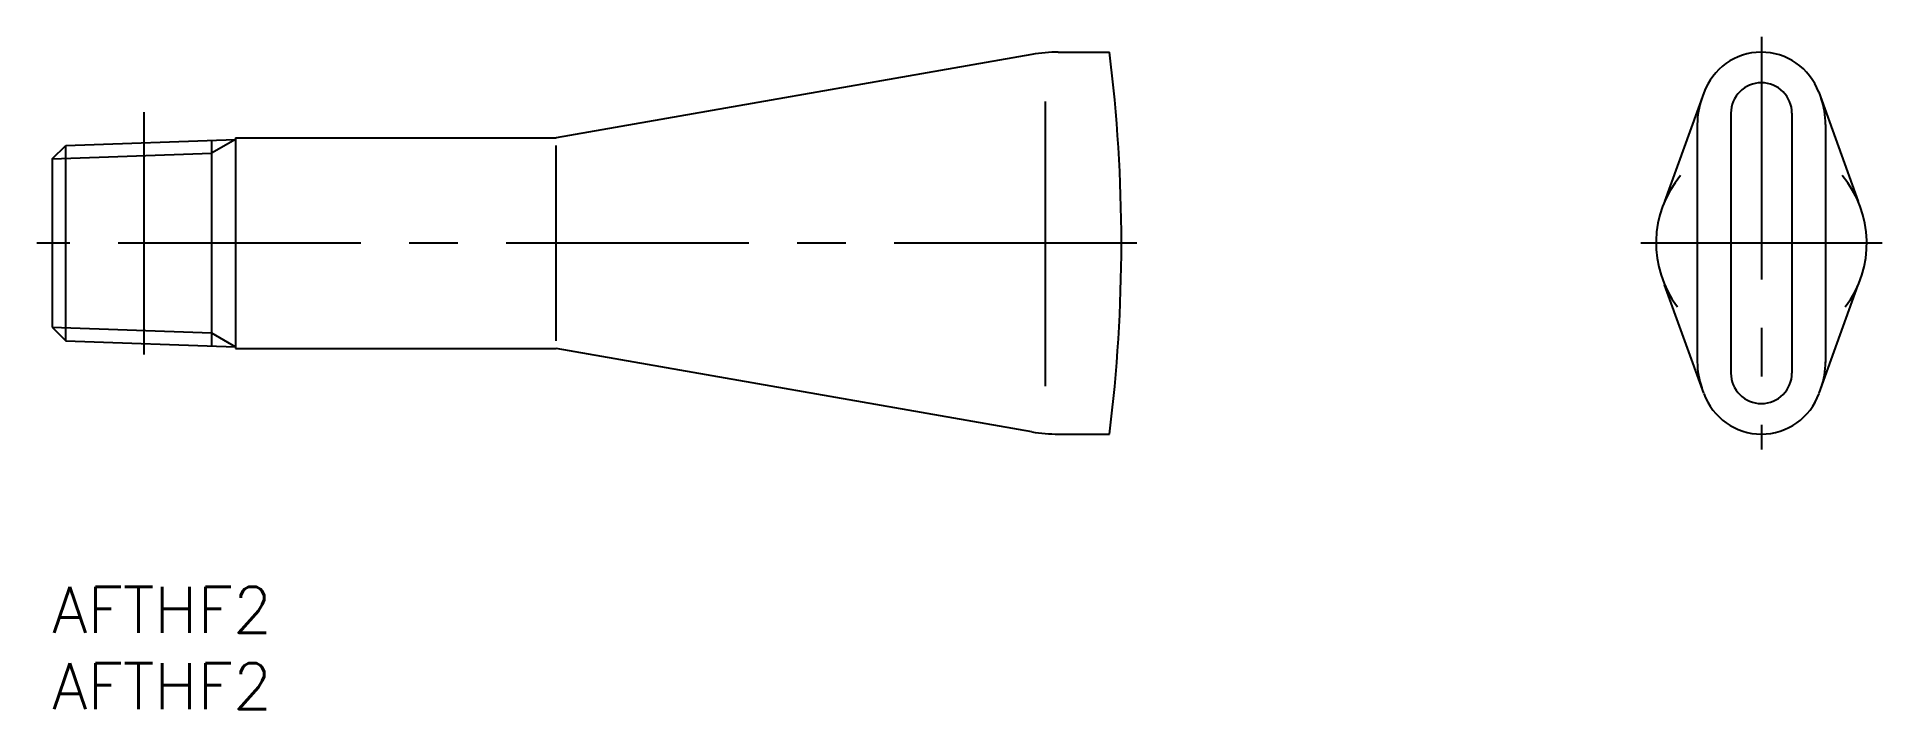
# Model space of a CAD drawing. Extents: x -1 to 120, y -8 to 36.
import ezdxf

# ---------------------------------------------------------------- set-up
doc = ezdxf.new("R2010")
doc.units = 0
doc.header["$LTSCALE"] = 0.5
doc.linetypes.add('CENTER', pattern=[50.8, 31.75, -6.35, 6.35, -6.35])
for name, color, linetype in [('MSM_CENTER', 1, 'CENTER'), ('MSM_CONTINUOUS', 7, 'CONTINUOUS'), ('MSM_NARROW', 5, 'CONTINUOUS'), ('MSM_PART_NUMBER', 7, 'CONTINUOUS')]:
    doc.layers.add(name, color=color, linetype=linetype)
doc.styles.get("Standard").update_dxf_attribs({"font": 'txt.shx', "height": 3, "bigfont": 'bigfont.shx'})

# ---------------------------------------------------------------- blocks, each defined once
blk = doc.blocks.new('*U12')
at = {"layer": 'MSM_PART_NUMBER'}
blk.add_text('AFTHF2', height=3, dxfattribs=at).set_placement((0, -3))
blk = doc.blocks.new('*U13')
at = {"layer": 'MSM_PART_NUMBER'}
blk.add_text('AFTHF2', height=3, dxfattribs=at).set_placement((0, -8))

msp = doc.modelspace()

# ---------------------------------------------------------------- linework, layer by layer
at = {"layer": 'MSM_CENTER'}
for p, q in [((111.9, 36), (111.9, 9)), ((6.01, 31.08), (6.01, 13.92)), ((71, 22.5), (-1, 22.5)), ((119.8, 22.5), (104, 22.5))]:
    msp.add_line(p, q, dxfattribs=at)
at = {"layer": 'MSM_CONTINUOUS'}
for p, q in [((64.14, 34.85), (33, 29.4)), ((65.87, 35), (69.22, 35)), ((108.13, 32.33), (105.56, 25.22)), ((115.65, 32.38), (118.24, 25.22)), ((107.7, 30.37), (107.7, 14.73)), ((109.9, 31), (109.9, 14)), ((113.9, 31), (113.9, 14)), ((116.1, 30.27), (116.1, 14.69)), ((0.89, 28.9), (12, 29.29)), ((10.42, 29.23), (10.42, 15.81)), ((12, 29.4), (12, 15.6)), ((12, 29.4), (33, 29.4)), ((0, 28.01), (0.89, 28.9)), ((0, 28.01), (0, 16.99)), ((0.89, 16.1), (0.89, 28.9)), ((108.13, 12.67), (105.56, 19.78)), ((115.67, 12.67), (118.24, 19.78)), ((0, 16.99), (0.89, 16.1)), ((0.89, 16.1), (12, 15.71)), ((12, 15.6), (33, 15.6)), ((64.14, 10.15), (33, 15.6)), ((65.87, 10), (69.22, 10))]:
    msp.add_line(p, q, dxfattribs=at)
for centre, radius, start, end in [((65.87, 25), 10, 90, 99.9262), ((-30, 22.5), 100, 352.8192, 7.1808), ((111.9, 31), 4, 20.2492, 160.5216), ((111.9, 31), 2, 0, 180), ((112.7, 30.27), 5, 160.1362, 180), ((111.1, 30.27), 5, 0, 19.8638), ((111.9, 22.5), 6.9, 140.0597, 217.2432), ((111.9, 22.5), 6.9, 322.7568, 39.9403), ((112.7, 14.73), 5, 180, 199.8638), ((111.1, 14.73), 5, 340.1362, 0), ((111.9, 14), 2, 180, 0), ((111.9, 14), 4, 199.4784, 340.5216), ((65.87, 20), 10, 260.0738, 270)]:
    msp.add_arc(centre, radius, start, end, dxfattribs=at)
at = {"layer": 'MSM_NARROW'}
for p, q in [((65, 31.78), (65, 13.14)), ((12, 29.29), (10.42, 28.38)), ((0, 28.01), (10.42, 28.38)), ((33, 16.1), (33, 28.9)), ((0, 16.99), (10.42, 16.62)), ((10.42, 16.62), (12, 15.71))]:
    msp.add_line(p, q, dxfattribs=at)

# ---------------------------------------------------------------- block references
at = {"layer": 'MSM_CONTINUOUS'}
for name in ['*U12', '*U13']:
    msp.add_blockref(name, (0, 0), dxfattribs=at)

doc.saveas('drawing.dxf')
